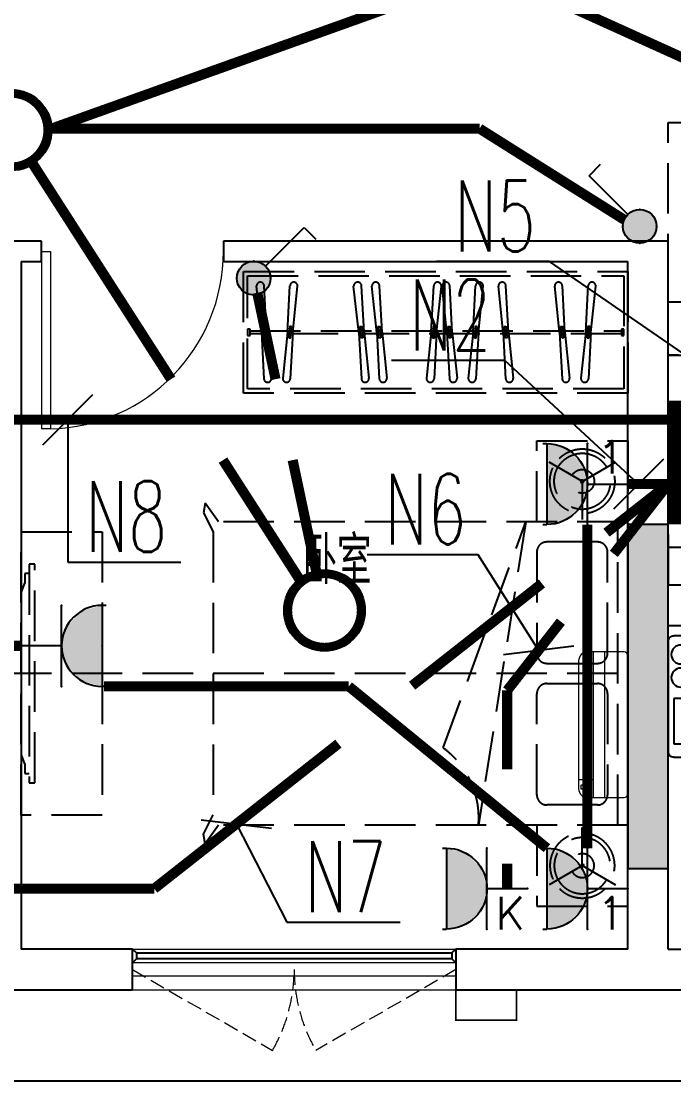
# Model space of a CAD drawing. Extents: x 3753737 to 4713801, y -857380 to 24339.
# Drawn here: x 4650049 to 4653276, y -797510 to -792271 of the extents above; entities that cross this region are included whole.
import ezdxf
from ezdxf.enums import TextEntityAlignment as Align

# ---------------------------------------------------------------- set-up
doc = ezdxf.new("R2010")
doc.units = 0
doc.header["$LTSCALE"] = 1000
doc.header["$MEASUREMENT"] = 0
doc.linetypes.add('A户型$0$DASH', pattern=[0.35, 0.25, -0.1])
doc.linetypes.add('DASH', pattern=[0.35, 0.25, -0.1])
doc.layers.get('0').update_dxf_attribs({"linetype": 'CONTINUOUS'})
for name, color, linetype in [('!!电气', 1, 'CONTINUOUS'), ('3-栏杆1', 252, 'CONTINUOUS'), ('5fur', 175, 'CONTINUOUS'), ('COLU', 7, 'CONTINUOUS'), ('DIM-照明', 7, 'CONTINUOUS'), ('EQUIP-插座', 3, 'CONTINUOUS'), ('EQUIP-照明', 3, 'CONTINUOUS'), ('EQUIP-箱柜', 3, 'CONTINUOUS'), ('LVTRY', 252, 'CONTINUOUS'), ('S-砼墙填充', 251, 'CONTINUOUS'), ('TEL_TEXT', 7, 'CONTINUOUS'), ('WALL', 252, 'CONTINUOUS'), ('WIRE-照明', 2, 'CONTINUOUS'), ('看线', 185, 'CONTINUOUS')]:
    doc.layers.add(name, color=color, linetype=linetype)
for name, color, linetype, lineweight in [('PUB_TEXT', 7, 'CONTINUOUS', 20), ('WINDOW', 146, 'CONTINUOUS', 20), ('平面-空调预留孔', 252, 'CONTINUOUS', 15), ('粉刷', 251, 'CONTINUOUS', 9)]:
    doc.layers.add(name, color=color, linetype=linetype, lineweight=lineweight)
doc.styles.add('_TCH_LABEL', font='COMPLEX', dxfattribs={"bigfont": 'GBCBIG'})
doc.styles.add('_TEL_DIM', font='SIMPLEX', dxfattribs={"width": 0.8, "height": 3.5, "bigfont": 'HZTXT'})
doc.styles.get("Standard").update_dxf_attribs({"font": 'gbenor.shx', "bigfont": 'gbcbig.shx'})

# ---------------------------------------------------------------- blocks, each defined once
blk = doc.blocks.new('A$C001338C2')
at = {"color": 8}
for p, q in [((844.9999883423079, 303.6000072514144), (54.99998834231155, 303.6000543390692)), ((109.0525457565491, 214.7673082745569), (109.0525510513944, 303.6000511174025)), ((-1.49359439092e-05, 248.6000576173246), (-2.84423585981e-05, 22.0000576172315)), ((899.9999715576414, 22.00000397306576), (899.9999850640525, 248.6000039731589)), ((21.99997024633922, 5.63059293199e-05), (877.9999702463392, 5.2843679441e-06))]:
    blk.add_line(p, q, dxfattribs=at)
at = {"color": 8, "lineweight": 5}
for p, q in [((864.5756734352908, 278.6904651548975), (144.4768629888749, 278.6905080761171)), ((144.4768629888749, 278.6905080761171), (144.4768622188567, 265.7722729386405)), ((387.0097734353949, 278.6904936200444), (144.4768629888749, 278.6905080761171)), ((144.4768629888749, 278.6905080761171), (144.4768614488676, 252.8539829386973)), ((144.4768622188567, 265.7722729386405), (864.5756726653053, 265.772230017421)), ((387.0097711254275, 239.935678482565), (387.0097734353949, 278.6904936200444)), ((864.5756734352908, 278.6904651548975), (622.0427234354138, 278.6904796109884)), ((622.0427234354138, 278.6904796109884), (622.04272112545, 239.935664473509)), ((864.5756718953162, 252.8539400174777), (864.5756734352908, 278.6904651548975)), ((864.5756726653053, 265.772230017421), (864.5756711253525, 239.9356500174181)), ((899.9999830474662, 214.7672611304297), (-1.69525337697e-05, 214.7673147745954)), ((144.4768606789075, 239.9356929386377), (144.4768614488676, 252.8539829386973)), ((144.4768614488676, 252.8539829386973), (864.5756718953162, 252.8539400174777)), ((864.5756711253525, 239.9356500174181), (144.4768606789075, 239.9356929386377)), ((622.04272112545, 239.935664473509), (387.0097711254275, 239.935678482565)), ((899.9999787804518, 143.1781611304468), (-2.12195482163e-05, 143.1782147746126))]:
    blk.add_line(p, q, dxfattribs=at)
at = {"color": 8}
for points in [[(73.08482630450817, 275.0144977724194), (56.77886350143308, 275.0144987443309, -0.414213562373095), (51.27886382925863, 280.5144990721565), (51.27886400034913, 283.3844664433818, -0.414213562373095), (56.77886432817468, 288.8844661155563), (73.08482713124977, 288.8844651436448, -0.4142135623732024), (78.58482680342422, 283.3844648158192), (78.58482663233372, 280.5144974445939, -0.414213562373095)], [(89.24090579471158, 226.3562818807586), (22.19125331861505, 226.3562858772129, -0.414213562372504), (16.6912536464406, 231.8562862050385), (16.69125431894281, 243.1390318179401, -0.414213562373095), (22.19125464676836, 248.6390314901146), (89.24090712286488, 248.6390274936603, -0.414213562373095), (94.74090679503934, 243.1390271658347), (94.74090612253713, 231.8562815529331, -0.414213562373095)]]:
    blk.add_lwpolyline(points, format="xyb", close=True, dxfattribs=at)
for centre, radius, start, end in [((54.99998506405609, 248.6000543390692), 55.0000000000001, 89.99999658490542, 179.9999965849054), ((844.9999850640525, 248.6000072514144), 55.0000000000001, 359.9999965849054, 89.99999658490542), ((21.9999715576414, 22.00005630592932), 22.00000000000004, 179.9999965849054, 269.9999965849054), ((877.9999715576414, 22.00000528436794), 22.00000000000004, 269.9999965849054, 359.9999965849054)]:
    blk.add_arc(centre, radius, start, end, dxfattribs=at)
blk = doc.blocks.new('ASDFSD')
at = {"layer": '3-栏杆1', "color": 5}
for p, q in [((681762.5879415963, 334937.5442401596), (681742.3193111992, 334955.3318184742)), ((681742.3193111992, 334955.3318184742), (681762.5879414161, 334937.5442403179)), ((681762.5879414161, 334937.5442403179), (681762.5879414133, 334908.2619604596)), ((683322.0506670028, 334937.4781505512), (681762.5879414163, 334937.5226424761)), ((683322.0506668226, 334937.5442278689), (683342.3192972196, 334955.3318061834)), ((683342.3192972196, 334955.3318061834), (683322.0506670028, 334937.5442280272)), ((683322.0506670028, 334937.5442280272), (683322.0506670056, 334908.2619481689)), ((681742.3193347491, 334888.4150854239), (681762.5879414133, 334908.2619604596)), ((681762.5879414135, 334908.2403724216), (683322.0506670056, 334908.1959003614)), ((683322.0506670056, 334908.2619481689), (683342.3192736697, 334888.4150731332)), ((683342.3192736697, 334888.4150731332), (683322.0506670056, 334908.2619481689))]:
    blk.add_line(p, q, dxfattribs=at)
blk = doc.blocks.new('RECTANG')
for p, q in [((1.00000000000004, 1.00000000000004), (0, 1.00000000000004)), ((0, 1.00000000000004), (0, 0)), ((1.00000000000004, 0), (1.00000000000004, 1.00000000000004)), ((0, 0), (1.00000000000004, 0))]:
    blk.add_line(p, q)
blk = doc.blocks.new('洗衣机')
at = {"layer": 'LVTRY'}
for p, q in [((3791567.361739737, 243472.1311109139), (3791020.978428917, 243472.1311109139)), ((3791116.547650196, 243472.1311109139), (3791116.547650196, 242871.5050683203)), ((3790993.746954995, 243444.5237557961), (3790993.746954995, 242899.1124234381)), ((3791594.59321366, 242899.1124234381), (3791594.59321366, 243444.5237557961)), ((3791198.977629842, 243412.6941587822), (3791474.884451542, 243412.6941587822)), ((3791145.054954439, 242982.4807401235), (3791145.054954439, 243358.0271784722)), ((3791528.807126945, 243358.0271784722), (3791528.807126945, 242982.4807401235)), ((3791474.884451542, 242927.8137598135), (3791198.977629842, 242927.8137598135)), ((3791020.978428917, 242871.5050683203), (3791567.361739737, 242871.5050683203))]:
    blk.add_line(p, q, dxfattribs=at)
at = {"layer": 'LVTRY', "extrusion": (0, 0, -1)}
for centre, major_axis, ratio, start_param, end_param in [((3791020.978428917, 243444.5237557961), (-1.908531711022078e-08, 27.60735511779785), 0.9863847444471043, -1.570796326112996, 7.008549296472211e-10), ((3791567.361739737, 243444.5237557961), (-5.264563262736361e-09, 27.60735511779785), 0.9863847444471043, 1.933262439024475e-10, 1.570796326982994), ((3791055.147302595, 243379.8474220779), (-1.532403957494624e-08, 46.92390957762836), 0.9863847444493448, 3.141592653920872, 9.424777961100459), ((3791198.977629842, 243358.0271784722), (4.764609934498854e-09, 54.66698031005217), 0.9863847444472746, 4.712388980298719, 6.283185307091227), ((3791474.884451542, 243358.0271784722), (-4.76474120185596e-09, 54.66698031005217), 0.9863847444472746, 8.836242848531128e-11, 1.57079632688087), ((3791055.147302595, 243265.6659087724), (-1.532403957494624e-08, 46.92390957762836), 0.9863847444493448, 3.141592653920872, 9.424777961100459), ((3791198.977629842, 242982.4807401235), (-6.265914279833452e-09, 54.66698031005218), 0.9863847444472746, 3.141592653705994, 4.712388980497749), ((3791474.884451542, 242982.4807401235), (6.265651745155644e-09, 54.66698031005217), 0.986384744447275, 1.570796326681842, 3.141592653473596), ((3791020.978428917, 242899.1124234381), (1.908525212675288e-08, 27.60735511779785), 0.9863847444471043, 3.14159265288894, 4.712388979702792), ((3791567.361739737, 242899.1124234381), (5.264433297526799e-09, 27.60735511779784), 0.9863847444471044, 1.570796326606803, 3.141592653396471)]:
    blk.add_ellipse(centre, major_axis=major_axis, ratio=ratio, start_param=start_param, end_param=end_param, dxfattribs=at)
at = {"layer": 'LVTRY', "xscale": 63.25620569481588, "yscale": 224.5369532744355, "zscale": 64.12934308941763, "rotation": 180}
blk.add_blockref('RECTANG', (3791085.200501846, 243162.4333077016), dxfattribs=at)
blk = doc.blocks.new('dfgdfgsf')
at = {"layer": '5fur', "color": 252, "linetype": 'A户型$0$DASH'}
for p, q in [((2089579.320053869, -1254062.702910487), (2089555.506096121, -1253834.669318532)), ((2089605.33681067, -1254060.649655245), (2089593.085703414, -1253831.703517444)), ((2089708.697907737, -1254060.649655245), (2089720.949014992, -1253831.703517444)), ((2089734.714664537, -1254062.702910487), (2089758.528622285, -1253834.669318532)), ((2090061.529171934, -1254062.596194317), (2090035.720924661, -1253834.669318532)), ((2090087.55163921, -1254060.649655245), (2090075.300531955, -1253831.703517444)), ((2090150.034882049, -1254062.702910487), (2090126.220924301, -1253834.669318532)), ((2090176.05163885, -1254060.649655245), (2090163.800531594, -1253831.703517444)), ((2090419.697910768, -1254060.649655245), (2090431.949018023, -1253831.703517444)), ((2090445.714667568, -1254062.702910487), (2090469.528625316, -1253834.669318532)), ((2090497.150839113, -1254062.702910487), (2090473.336881365, -1253834.669318532)), ((2090523.167595914, -1254060.649655245), (2090510.916488658, -1253831.703517444)), ((2090626.52869298, -1254060.649655245), (2090638.779800236, -1253831.703517444)), ((2090652.545449781, -1254062.702910487), (2090676.359407529, -1253834.669318532)), ((2090775.237752914, -1254062.595872173), (2090751.423795166, -1253834.562280218)), ((2090801.254200029, -1254060.649655245), (2090789.003092773, -1253831.703517444)), ((2091054.022614687, -1254062.702910487), (2091030.208656939, -1253834.669318532)), ((2091080.039371488, -1254060.649655245), (2091067.788264232, -1253831.703517444)), ((2091183.400468555, -1254060.649655245), (2091195.65157581, -1253831.703517444)), ((2091209.417225355, -1254062.702910487), (2091233.231183103, -1253834.669318532)), ((2089523.574584608, -1254047.189162439), (2089511.574584608, -1254047.189162439)), ((2089511.574584608, -1254047.189162439), (2089511.574584608, -1254077.189162439)), ((2089523.574584608, -1254077.189162439), (2089523.574584608, -1254047.189162439)), ((2091359.574587578, -1254069.689162439), (2089523.574584608, -1254069.689162439)), ((2089579.320053869, -1254062.702910487), (2089591.571161125, -1254291.649048288)), ((2089605.336321197, -1254060.640508084), (2089629.144756408, -1254288.683721677)), ((2089708.697907737, -1254060.649655245), (2089684.883949989, -1254288.6832472)), ((2089734.714664537, -1254062.702910487), (2089722.463557282, -1254291.649048288)), ((2090061.534882409, -1254062.702910487), (2090073.785989665, -1254291.649048288)), ((2090087.55163921, -1254060.649655245), (2090111.365596958, -1254288.6832472)), ((2090150.034882049, -1254062.702910487), (2090162.285989305, -1254291.649048288)), ((2090176.05163885, -1254060.649655245), (2090199.865596598, -1254288.6832472)), ((2090419.697910768, -1254060.649655245), (2090395.88395302, -1254288.6832472)), ((2090445.714667568, -1254062.702910487), (2090433.463560313, -1254291.649048288)), ((2090497.150839113, -1254062.702910487), (2090509.401946369, -1254291.649048288)), ((2090523.167595914, -1254060.649655245), (2090546.981553662, -1254288.6832472)), ((2090626.52869298, -1254060.649655245), (2090602.714735232, -1254288.6832472)), ((2090652.545449781, -1254062.702910487), (2090640.294342525, -1254291.649048288)), ((2090775.237443228, -1254062.702910487), (2090787.488550484, -1254291.649048288)), ((2090801.254200029, -1254060.649655245), (2090825.068157777, -1254288.6832472)), ((2091054.022614687, -1254062.702910487), (2091066.273721943, -1254291.649048288)), ((2091080.039371488, -1254060.649655245), (2091103.853329236, -1254288.6832472)), ((2091183.400468555, -1254060.649655245), (2091159.586510807, -1254288.6832472)), ((2091209.417225355, -1254062.702910487), (2091197.1661181, -1254291.649048288)), ((2091371.574587578, -1254047.189162439), (2091359.574587578, -1254047.189162439)), ((2091359.574587578, -1254047.189162439), (2091359.574587578, -1254077.189162439)), ((2091371.574587578, -1254077.189162439), (2091371.574587578, -1254047.189162439)), ((2089511.574584608, -1254077.189162439), (2089523.574584608, -1254077.189162439)), ((2091359.574587578, -1254077.189162439), (2091371.574587578, -1254077.189162439)), ((2090941.574587254, -1254998.492976898), (2090941.574587254, -1254598.492976898)), ((2090941.574587254, -1254598.492976898), (2091391.574587254, -1254598.492976898)), ((2091391.574587254, -1254598.492976898), (2091391.574587254, -1254998.492976898)), ((2091175.822544973, -1254803.832287776), (2091002.879944764, -1254703.983830991)), ((2091157.326629535, -1254803.832287776), (2091330.269229745, -1254703.983830991)), ((2091166.574587254, -1254787.814355141), (2091166.574587254, -1254987.511268711)), ((2089301.232741714, -1254906.833987629), (2089293.993514472, -1254953.86293334)), ((2089301.232741714, -1254906.833987629), (2089293.993514472, -1254953.86293334)), ((2089366.739680178, -1254998.492976898), (2089301.232741714, -1254906.833987629)), ((2089366.739680178, -1254998.492976898), (2089301.232741714, -1254906.833987629)), ((2089293.993514472, -1254953.86293334), (2089341.574587254, -1255048.972454325)), ((2089293.993514472, -1254953.86293334), (2089341.574587254, -1255048.972454325)), ((2091391.574587254, -1254998.492976898), (2089366.739680178, -1254998.492976898)), ((2090478.140397684, -1256116.465254222), (2090886.881066664, -1254998.492976898)), ((2090886.881066664, -1254998.492976898), (2090652.901174343, -1256498.492976898)), ((2091391.574587254, -1254998.492976898), (2090941.574587254, -1254998.492976898)), ((2091341.574587254, -1256498.492976899), (2091341.574587254, -1254998.492976898)), ((2091391.574587254, -1256498.492976899), (2091391.574587254, -1254998.492976898)), ((2089341.574587254, -1255048.972454325), (2089341.574587254, -1256448.013499471)), ((2089341.574587254, -1255048.972454325), (2089341.574587254, -1256448.013499471)), ((2091341.576148126, -1255748.492976886), (2088341.574587415, -1255748.492976886)), ((2089293.993514472, -1256543.123020456), (2089341.574587254, -1256448.013499471)), ((2089293.993514472, -1256543.123020456), (2089341.574587254, -1256448.013499471)), ((2089366.739680178, -1256498.492976898), (2089301.232741714, -1256590.151966167)), ((2089366.739680178, -1256498.492976898), (2089301.232741714, -1256590.151966167)), ((2091391.574587254, -1256498.492976898), (2089366.739680178, -1256498.492976898)), ((2091391.574587254, -1256498.492976898), (2089366.739680178, -1256498.492976898)), ((2091391.574587281, -1256498.492976898), (2090941.574587281, -1256498.492976898)), ((2090941.574587281, -1256498.492976898), (2090941.574587281, -1256898.492976898)), ((2091166.574587281, -1256709.171598655), (2091166.574587281, -1256509.474685085)), ((2091391.574587281, -1256898.492976898), (2091391.574587281, -1256498.492976898)), ((2089301.232741714, -1256590.151966167), (2089293.993514472, -1256543.123020456)), ((2089301.232741714, -1256590.151966167), (2089293.993514472, -1256543.123020456)), ((2091175.822545, -1256693.15366602), (2091002.879944791, -1256793.002122805)), ((2091157.326629562, -1256693.15366602), (2091330.269229772, -1256793.002122805)), ((2090941.574587281, -1256898.492976898), (2091391.574587281, -1256898.492976898))]:
    blk.add_line(p, q, dxfattribs=at)
at = {"layer": '5fur', "color": 252, "linetype": 'A户型$0$DASH', "extrusion": (0.6772810679795163, -0.7357243743118248, 0)}
for p, q in [((2088431.268094579, -1255208.493039111), (2088431.267706287, -1256288.493038897)), ((2088459.850297133, -1255208.493099511), (2088431.268094579, -1255208.493039111)), ((2088459.849908408, -1256288.493099511), (2088459.850297133, -1255208.493099511)), ((2088409.674264355, -1255253.741871238), (2088409.674199425, -1255298.990739802)), ((2088431.26803007, -1255253.741908537), (2088409.674264355, -1255253.741871238)), ((2088409.674199425, -1255298.990739802), (2088391.574587398, -1255344.239583172)), ((2088391.574587398, -1255344.239583172), (2088391.574587433, -1256152.746370591)), ((2088391.574587433, -1256152.746370591), (2088409.67407045, -1256197.995264666)), ((2088409.67407045, -1256197.995264666), (2088409.674005941, -1256243.244133877)), ((2088409.674005941, -1256243.244133877), (2088431.267771656, -1256243.244170811)), ((2088431.267706287, -1256288.493038897), (2088459.849908408, -1256288.493099511))]:
    blk.add_line(p, q, dxfattribs=at)
at = {"layer": '5fur', "color": 252, "linetype": 'A户型$0$DASH'}
for points in [[(2091591.540163053, -1254175.039719756), (2091591.540163053, -1253025.039719979), (2091991.540163053, -1253025.039719979), (2091991.540163053, -1254175.039719756)], [(2089491.574584608, -1254362.189162448), (2089491.574584608, -1253762.18916243), (2091391.574587578, -1253762.18916243), (2091391.574587578, -1254362.189162448)], [(2089511.574584608, -1254342.189162448), (2089511.574584608, -1253782.18916243), (2091371.574587578, -1253782.18916243), (2091371.574587578, -1254342.189162448)], [(2089590.240644119, -1254090.612964485), (2089585.67544807, -1254032.767455083), (2089594.347654578, -1254032.083040281), (2089598.912850627, -1254089.928549683)], [(2089723.794074287, -1254090.612964485), (2089728.359270336, -1254032.767455083), (2089719.687063828, -1254032.083040281), (2089715.121867779, -1254089.928549683)], [(2090072.45547266, -1254090.612964485), (2090067.890276611, -1254032.767455083), (2090076.562483119, -1254032.083040281), (2090081.127679167, -1254089.928549683)], [(2090160.9554723, -1254090.612964485), (2090156.39027625, -1254032.767455083), (2090165.062482758, -1254032.083040281), (2090169.627678807, -1254089.928549683)], [(2090434.794077318, -1254090.612964485), (2090439.359273368, -1254032.767455083), (2090430.68706686, -1254032.083040281), (2090426.12187081, -1254089.928549683)], [(2090508.071429363, -1254090.612964485), (2090503.506233314, -1254032.767455083), (2090512.178439822, -1254032.083040281), (2090516.743635871, -1254089.928549683)], [(2090641.62485953, -1254090.612964485), (2090646.19005558, -1254032.767455083), (2090637.517849072, -1254032.083040281), (2090632.952653023, -1254089.928549683)], [(2090786.158033479, -1254090.612964485), (2090781.592837429, -1254032.767455083), (2090790.265043937, -1254032.083040281), (2090794.830239986, -1254089.928549683)], [(2091064.943204937, -1254090.612964485), (2091060.378008889, -1254032.767455083), (2091069.050215397, -1254032.083040281), (2091073.615411445, -1254089.928549683)], [(2091198.496635105, -1254090.612964485), (2091203.061831154, -1254032.767455083), (2091194.389624646, -1254032.083040281), (2091189.824428597, -1254089.928549683)], [(2091591.540163037, -1255125.039605072), (2091591.540163037, -1254175.039719756), (2091791.540163053, -1254175.039719756), (2091791.540163053, -1255125.039605072)], [(2088391.574587415, -1255048.492976886), (2088791.574587415, -1255048.492976886), (2088791.574587415, -1256448.492976886), (2088391.574587415, -1256448.492976886)]]:
    blk.add_lwpolyline(points, close=True, dxfattribs=at)
blk.add_lwpolyline([(2089523.574584608, -1254054.689162455), (2091359.574587578, -1254054.689162455)], dxfattribs=at)
for points, const_width in [([(2091046.351137544, -1254729.081935845), (2091002.879944763, -1254703.983830991)], 8.888888888888888), ([(2091286.798036963, -1254729.081935845), (2091330.269229744, -1254703.983830991)], 8.88888888888889), ([(2091166.574587254, -1254937.315059004), (2091166.574587254, -1254987.511268711)], 8.88888888888889), ([(2091166.574587281, -1256559.670894793), (2091166.574587281, -1256509.474685085)], 8.88888888888889), ([(2091046.351137571, -1256767.904017951), (2091002.87994479, -1256793.002122805)], 8.888888888888888), ([(2091286.79803699, -1256767.904017951), (2091330.269229771, -1256793.002122805)], 8.88888888888889)]:
    blk.add_lwpolyline(points, dxfattribs=dict(at, const_width=const_width))
for points in [[(2091241.574587254, -1255098.492976899), (2090991.574587254, -1255098.492976899, 0.4142135623731003), (2090941.574587254, -1255148.492976899), (2090941.574587254, -1255648.492976899, 0.4142135623730904), (2090991.574587254, -1255698.492976899), (2091241.574587254, -1255698.492976899, 0.4142135623730999), (2091291.574587254, -1255648.492976899), (2091291.574587254, -1255148.492976899, 0.4142135623730897)], [(2091241.574587254, -1256398.492976898), (2090991.574587254, -1256398.492976898, -0.4142135623731003), (2090941.574587254, -1256348.492976898), (2090941.574587254, -1255848.492976899, -0.4142135623730904), (2090991.574587254, -1255798.492976899), (2091241.574587254, -1255798.492976899, -0.4142135623730999), (2091291.574587254, -1255848.492976899), (2091291.574587254, -1256348.492976898, -0.4142135623730897)]]:
    blk.add_lwpolyline(points, format="xyb", close=True, dxfattribs=at)
for centre, radius, start, end in [((2089574.295899767, -1253833.186417988), 18.84219772992773, 4.512458059346007, 184.512458059346), ((2089739.738818638, -1253833.186417988), 18.84219772992773, 355.4875419406532, 175.487541940654), ((2090055.58230029, -1253834.101224039), 19.86347544868245, 6.93304115633882, 181.6375109857776), ((2090145.010727948, -1253833.186417988), 18.84219772992773, 4.512458059346007, 184.512458059346), ((2090450.738821669, -1253833.186417988), 18.84219772992773, 355.4875419406532, 175.487541940654), ((2090492.126685012, -1253833.186417988), 18.84219772992773, 4.512458059346007, 184.512458059346), ((2090657.569603883, -1253833.186417988), 18.84219772992773, 355.4875419406532, 175.487541940654), ((2090770.213598812, -1253833.079379674), 18.84219772992773, 4.512458059346007, 184.512458059346), ((2091048.998460586, -1253833.186417988), 18.84219772992773, 4.512458059346007, 184.512458059346), ((2091214.441379456, -1253833.186417988), 18.84219772992773, 355.4875419406532, 175.487541940654), ((2089610.360964771, -1254290.166147745), 18.84219772992773, 184.512458059346, 4.512458059346007), ((2089703.673753635, -1254290.166147745), 18.84219772992773, 175.487541940654, 355.4875419406532), ((2090092.575793312, -1254290.166147745), 18.84219772992773, 184.512458059346, 4.512458059346007), ((2090181.075792952, -1254290.166147745), 18.84219772992773, 184.512458059346, 4.512458059346007), ((2090414.673756666, -1254290.166147745), 18.84219772992773, 175.487541940654, 355.4875419406532), ((2090528.191750015, -1254290.166147745), 18.84219772992773, 184.512458059346, 4.512458059346007), ((2090621.504538879, -1254290.166147745), 18.84219772992773, 175.487541940654, 355.4875419406532), ((2090806.27835413, -1254290.166147745), 18.84219772992773, 184.512458059346, 4.512458059346007), ((2091085.06352559, -1254290.166147745), 18.84219772992773, 184.512458059346, 4.512458059346007), ((2091178.376314453, -1254290.166147745), 18.84219772992773, 175.487541940654, 355.4875419406532), ((2090226.530072896, -1256462.55236493), 427.8832127323752, 355.1816886111465, 53.98230722894739)]:
    blk.add_arc(centre, radius, start, end, dxfattribs=at)
for major_axis, ratio, start_param, end_param in [((-113.2638872716998, 113.2638872716998), 0.9999999999997511, 4.712388980384682, 10.99557428756427), ((-98.16203563551878, 98.16203563551878), 0.999999999998388, 4.712388980384681, 10.99557428756427), ((-41.53009199966709, 41.53009199966709), 0.9999999999975253, 4.71238898038469, 10.99557428756428)]:
    blk.add_ellipse((2091166.574587254, -1254798.492976898), major_axis=major_axis, ratio=ratio, start_param=start_param, end_param=end_param, dxfattribs=at)
at = {"layer": '5fur', "color": 252, "linetype": 'A户型$0$DASH', "extrusion": (0, 0, -0.9999999999999998)}
blk.add_ellipse((2091166.574587281, -1256698.492976898), major_axis=(-113.2638872716998, -113.2638872716998), ratio=0.9999999999997511, start_param=4.712388980384682, end_param=10.99557428756427, dxfattribs=at)
at = {"layer": '5fur', "color": 252, "linetype": 'A户型$0$DASH', "extrusion": (0, 0, -1)}
for major_axis, ratio, start_param, end_param in [((-98.16203563551879, -98.16203563551876), 0.999999999998388, 4.712388980384681, 10.99557428756427), ((-41.53009199966709, -41.53009199966709), 0.9999999999975253, 4.71238898038469, 10.99557428756428)]:
    blk.add_ellipse((2091166.574587281, -1256698.492976898), major_axis=major_axis, ratio=ratio, start_param=start_param, end_param=end_param, dxfattribs=at)
blk = doc.blocks.new('GDGDGRD')
at = {"layer": 'S-砼墙填充'}
h = blk.add_hatch(color=252, dxfattribs=at)
h.dxf.hatch_style = 1
h.paths.add_polyline_path([(436416.5442748284, 288315.3630931432), (436416.5442743464, 288565.3638601754), (436416.5442743464, 288765.3638601754), (436416.5442741448, 288515.3630931432), (436416.5442745481, 288815.3646272075), (436216.5442748922, 288815.3646272075), (436216.544275146, 287115.363093024), (436416.5442748205, 287115.363093024)])
at = {"layer": 'COLU', "color": 252}
blk.add_lwpolyline([(436416.5442748284, 288315.3630931432), (436416.5442743464, 288565.3638601754), (436416.5442743464, 288765.3638601754), (436416.5442741448, 288515.3630931432), (436416.5442745481, 288815.3646272075), (436216.5442748922, 288815.3646272075), (436216.544275146, 287115.363093024), (436416.5442748205, 287115.363093024), (436416.5442748284, 288315.3630931432)], close=True, dxfattribs=at)
blk = doc.blocks.new('$WINLIB2D$00000001')
at = {"color": 0}
for points in [[(-0.4999999999999964, 0.5000000000000142), (-0.4999999999999964, -0.4999999999999858)], [(-0.4999999999999964, 0.5000000000000142), (0.5000000000000036, 0.5000000000000142)], [(0.5000000000000036, -0.4999999999999858), (0.5000000000000036, 0.5000000000000142)], [(0.5000000000000036, 0.1666666666666714), (-0.4999999999999964, 0.1666666666666714)], [(0.5000000000000036, -0.1666666666666572), (-0.4999999999999964, -0.1666666666666572)], [(-0.4999999999999964, -0.4999999999999858), (0.5000000000000036, -0.4999999999999858)]]:
    blk.add_lwpolyline(points, dxfattribs=at)
blk = doc.blocks.new('$DorLib2D$00000001')
for p, q in [((0.45, 0.9750000000000001), (0.5000000000000002, 0.9750000000000001)), ((0.45, 0), (0.45, 0.9750000000000001)), ((0.5, 0), (0.5, 0.9750000000000001)), ((0.5, 0), (0.45, 0))]:
    blk.add_line(p, q)
at = {"lineweight": 13}
blk.add_arc((0.475, 0), 0.975, 91.4692835813538, 180, dxfattribs=at)
blk = doc.blocks.new('A$C100F5A36')
at = {"color": 252, "const_width": 8}
blk.add_lwpolyline([(26852.46589639876, -18982.40043916367), (26852.46589639876, -19132.40043916367), (26552.46589639876, -19132.40043916367), (26552.46589639504, -18982.39992546034)], dxfattribs=at)
at = {"layer": 'WALL', "color": 252}
for p, q in [((24502.45448842742, -15282.39990993159), (24302.46589793551, -15282.39990992774)), ((24502.45448842549, -15382.39990993159), (24502.45448842742, -15282.39990993159)), ((27602.46590067801, -15282.39990999138), (25402.45448842742, -15282.39990994894)), ((25402.45448842742, -15282.39990994894), (25402.45448842549, -15382.39990994895)), ((27602.46590088663, -16982.39991768032), (27602.46590067801, -15282.39990999138)), ((24402.46589793358, -15382.39990992967), (24502.45448842549, -15382.39990993159)), ((24402.46589793358, -15382.39990992967), (24402.46589793358, -18782.39992476231)), ((25402.45448842549, -15382.39990994895), (27402.4659006903, -15382.39990998752)), ((27402.46590089891, -17082.39991769444), (27402.4659006903, -15382.39990998752)), ((28352.45448436216, -16982.3999176665), (27602.46590088663, -16982.39991768032)), ((27402.46590086461, -18782.39992476231), (27402.46590089891, -17082.39991768015)), ((27602.4659008969, -17182.39991768033), (28352.45448436584, -17182.39991766651)), ((27602.46590086462, -18782.39992476232), (27602.4659008969, -17182.39991768033)), ((24952.46590581722, -18782.3999247623), (24402.46589793358, -18782.39992476231)), ((24952.46590581723, -18982.3999247623), (24952.46590581722, -18782.3999247623)), ((27402.46590086461, -18782.39992476231), (26552.46590581722, -18782.3999247623)), ((26552.46590581722, -18782.3999247623), (26552.46590581723, -18982.3999247623)), ((27602.46590086462, -18782.39992476232), (28252.44443543302, -18782.39992476231)), ((24302.46589793358, -18982.39992476231), (24952.46590581723, -18982.3999247623)), ((26552.46590581723, -18982.3999247623), (27502.46590086259, -18982.39992476231)), ((27502.46590086259, -18982.39992476231), (28152.46590083616, -18982.39992476238))]:
    blk.add_line(p, q, dxfattribs=at)
at = {"layer": 'WINDOW', "color": 252, "linetype": 'DASH', "ltscale": 0.3}
for points in [[(24952.46590575995, -18882.3999247622), (25645.28622879274, -19282.39992476418, 0.1316524975905399), (25752.465905766, -18882.39992475451)], [(26552.46590577252, -18882.3999247622), (25859.64558273926, -19282.39992476418, -0.1316524975905399), (25752.465905766, -18882.39992475451)]]:
    blk.add_lwpolyline(points, format="xyb", dxfattribs=at)
at = {"layer": '看线', "color": 252}
blk.add_lwpolyline([(14202.46591712767, -18232.39991673001), (14202.46592108952, -19432.39991605002), (34552.46690135682, -19432.39991605002), (34552.46170119429, -17932.39991721977), (36802.46589077916, -17932.39992461284)], dxfattribs=at)
at = {"color": 252}
blk.add_blockref('GDGDGRD', (-408814.112811693, -305497.7630110036), dxfattribs=at)
at = {"color": 252, "xscale": -1}
blk.add_blockref('ASDFSD', (708294.7852170095, -353737.7317438088), dxfattribs=at)
at = {"layer": 'WINDOW', "color": 252}
blk.add_blockref('dfgdfgsf', (-2063989.108700188, 1238329.789241821), dxfattribs=at)
at = {"layer": 'WINDOW', "color": 252, "xscale": 900, "yscale": 900, "zscale": 900, "rotation": 179.9999999988952}
blk.add_blockref('$DorLib2D$00000001', (24952.45448842645, -15332.39990994028), dxfattribs=at)
at = {"layer": 'WINDOW', "color": 252, "xscale": 1600, "yscale": -200, "zscale": 1600}
blk.add_blockref('$WINLIB2D$00000001', (25752.46590581723, -18882.39992476231), dxfattribs=at)
at = {"layer": '平面-空调预留孔', "color": 252, "xscale": 0.800000000046565, "yscale": 0.800000000046565, "zscale": 0.800000000046565, "rotation": 90.00000023343011}
blk.add_blockref('A$C001338C2', (27402.27455887524, -18032.39988764166), dxfattribs=at)
at = {"layer": '粉刷', "color": 252}
blk.add_blockref('洗衣机', (-3763391.281049435, -260704.8010990142), dxfattribs=at)
at = {"layer": 'PUB_TEXT', "color": 252}
blk.add_text('卧室', height=236.3120567375886, dxfattribs=at).set_placement((25794.43943358166, -16977.61706210417))
blk = doc.blocks.new('$equip$00001150')
at = {"const_width": 0.1}
blk.add_lwpolyline([(-0.4500000000007276, 0, 1), (0.4500000000007276, 0, 1)], format="xyb", close=True, dxfattribs=at)
blk.add_circle((0, 0), 0.5)
at = {"flags": 9}
blk.add_attdef('A', (0, 0), '', height=2e-05, dxfattribs=at)
blk = doc.blocks.new('$equip$00001962')
for p, q in [((0.1473139127519971, 0.3556472460822988), (0.625000000003638, 0.8333333333339397)), ((0.625000000003638, 0.8333333333339397), (0.7664213562420628, 0.6919119770955149))]:
    blk.add_line(p, q)
blk.add_circle((3.637978807091713e-12, 0.2083333333339397), 0.2083333333334168)
for p in [(1.091393642127514e-11, 0.4166666666660603), (-0.2083333333284827, 0.2083333333375776), (0.2083333333393966, 0.2083333333375776), (1.091393642127514e-11, 0)]:
    blk.add_point(p)
for points in [[(3.637978807091713e-12, 0.4166666666660603), (3.637978807091713e-12, 0.4166666666660603), (-0.1041666666642413, 0.3887552924552438), (0.1041666666715173, 0.3887552924552438)], [(-0.1804219591176661, 0.312500000001819), (0.1804219591249421, 0.312500000001819), (-0.2083333333284827, 0.2083333333339397), (0.2083333333357587, 0.2083333333339397)], [(-0.1041666666642413, 0.3887552924552438), (0.1041666666715173, 0.3887552924552438), (-0.1804219591176661, 0.312500000001819), (0.1804219591249421, 0.312500000001819)], [(-0.1804219591176661, 0.1041666666660603), (0.1804219591249421, 0.1041666666660603), (-0.2083333333284827, 0.2083333333339397), (0.2083333333357587, 0.2083333333339397)], [(-0.1041666666642413, 0.02791137421263556), (0.1041666666715173, 0.02791137421263556), (-0.1804219591176661, 0.1041666666660603), (0.1804219591249421, 0.1041666666660603)], [(3.637978807091713e-12, 1.818989403545856e-12), (3.637978807091713e-12, 1.818989403545856e-12), (-0.1041666666642413, 0.02791137421263556), (0.1041666666715173, 0.02791137421263556)]]:
    blk.add_solid(points)
at = {"layer": 'TEL_TEXT', "style": '_TEL_DIM', "flags": 1}
blk.add_attdef('A', text='', height=2e-05, dxfattribs=at).set_placement((0, 0), align=Align.MIDDLE_CENTER)
blk = doc.blocks.new('$equip$00001237')
for p, q in [((-0.5, 1.05000000000291), (-0.5, 1)), ((0.5, 1.05000000000291), (0.5, 1)), ((-0.5, 1), (0.5, 1)), ((0.5, 0.5), (-0.5, 0.5)), ((0, 0.5), (0, 0))]:
    blk.add_line(p, q)
blk.add_arc((0, 1), 0.500000000000025, 180, 0)
for p in [(0, 1), (-0.5, 0.5), (0.5, 0.5), (0, 0)]:
    blk.add_point(p)
for points in [[(0.4330127018911298, 0.75), (-0.4330127018911298, 0.75), (0.5, 1), (-0.5, 1)], [(0.25, 0.5669872981088702), (-0.25, 0.5669872981088702), (0.4330127018911298, 0.75), (-0.4330127018911298, 0.75)], [(0, 0.5), (0, 0.5), (0.25, 0.5669872981088702), (-0.25, 0.5669872981088702)]]:
    blk.add_solid(points)
at = {"flags": 9}
blk.add_attdef('A', (0, 0), '', height=2e-05, dxfattribs=at)
blk = doc.blocks.new('*X7')
at = {"color": 0}
for p, q in [((-250, 32.84271247461896), (-82.84271247461896, 200)), ((-250, 68.19805153394634), (-118.1980515339463, 200)), ((-250, 103.5533905932737), (-153.5533905932737, 200)), ((-250, 138.9087296526011), (-188.9087296526011, 200)), ((-250, 174.2640687119285), (-224.2640687119285, 200)), ((-247.4873734152916, 0), (-47.48737341529158, 200)), ((-212.1320343559642, 0), (-12.13203435596424, 200)), ((-176.7766952966369, 0), (23.22330470336314, 200)), ((-141.4213562373095, 0), (58.57864376269053, 200)), ((-106.0660171779821, 0), (93.93398282201788, 200)), ((-70.71067811865474, 0), (129.2893218813453, 200)), ((-35.35533905932737, 0), (164.6446609406726, 200)), ((0, 0), (200, 200)), ((35.35533905932737, 0), (235.3553390593274, 200)), ((70.71067811865474, 0), (250, 179.2893218813453)), ((106.0660171779821, 0), (250, 143.9339828220179)), ((141.4213562373095, 0), (250, 108.5786437626905)), ((176.7766952966369, 0), (250, 73.22330470336315)), ((212.1320343559642, 0), (250, 37.86796564403577)), ((247.4873734152916, 0), (250, 2.512626584708425))]:
    blk.add_line(p, q, dxfattribs=at)
blk = doc.blocks.new('$equip$00001421')
for p, q in [((0.75, 0.5999999999985448), (-0.75, 0.5999999999985448)), ((-0.75, 0.5999999999985448), (-0.75, 0)), ((0.75, 0), (0.75, 0.5999999999985448)), ((-0.75, 0), (0.75, 0))]:
    blk.add_line(p, q)
at = {"const_width": 0.6000000000000001}
blk.add_lwpolyline([(-0.75, 0.2999999999992724), (0.75, 0.2999999999992724)], dxfattribs=at)
for p in [(0, 0.5999999999985448), (-0.75, 0.2999999999992724), (0.75, 0.2999999999992724), (0, 0)]:
    blk.add_point(p)
at = {"xscale": 0.00300000000061118, "yscale": 0.00300000000061118, "zscale": 0.00300000000061118}
blk.add_blockref('*X7', (0, 0), dxfattribs=at)
at = {"style": '_TCH_LABEL', "flags": 9}
blk.add_attdef('A', (0, 0), '', height=2e-05, dxfattribs=at)
blk = doc.blocks.new('$equip$00001764')
for p, q in [((-0.5, 1.049999999999272), (-0.5, 1)), ((0.5, 1.049999999999272), (0.5, 1)), ((-0.5, 1), (0.5, 1)), ((0.5, 0.5), (-0.5, 0.5)), ((0, 0.5), (0, 0))]:
    blk.add_line(p, q)
blk.add_arc((0, 1), 0.500000000000025, 180, 0)
for p in [(-0.5, 0.5), (0.5, 0.5), (0, 0)]:
    blk.add_point(p)
for points in [[(0.4330127018911298, 0.75), (-0.4330127018911298, 0.75), (0.5, 1), (-0.5, 1)], [(0.25, 0.5669872981052322), (-0.25, 0.5669872981052322), (0.4330127018911298, 0.75), (-0.4330127018911298, 0.75)], [(0, 0.5), (0, 0.5), (0.25, 0.5669872981052322), (-0.25, 0.5669872981052322)]]:
    blk.add_solid(points)
at = {"color": 7, "style": '_TEL_DIM'}
blk.add_attdef('$TEXT$', text='', height=0.4, dxfattribs=at).set_placement((0.3030595533709857, 0.2110205339395179), align=Align.MIDDLE_CENTER)
at = {"color": 7, "style": '_TEL_DIM', "flags": 1}
blk.add_attdef('A', text='', height=2e-05, dxfattribs=at).set_placement((0, 0), align=Align.MIDDLE_CENTER)

msp = doc.modelspace()

# ---------------------------------------------------------------- block references
at = {"layer": '!!电气'}
msp.add_blockref('A$C100F5A36', (4625646.165886384, -778077.1780669868), dxfattribs=at)

# ---------------------------------------------------------------- next in the draw order: linework, layer by layer
at = {"layer": 'DIM-照明', "color": 2}
for p, q in [((4650155.321554405, -794365.0052375935), (4650402.80892782, -794117.5178641782)), ((4653225.155471718, -794435.7878166303), (4652977.668098332, -794683.2751900762)), ((4652433.952326184, -795402.0213713982), (4652781.325764066, -795359.2230693888)), ((4650938.951864501, -796219.4434184947), (4651286.487953624, -796260.9002244223))]:
    msp.add_line(p, q, dxfattribs=at)
for points in [[(4652661.855455136, -793459.5779770613), (4652102.855455136, -793459.5779770613)], [(4653448.631786888, -794001.432489041), (4652661.855455136, -793459.5779770613)], [(4652439.728439726, -793949.013232484), (4651880.728439726, -793949.013232484)], [(4653101.411785025, -794559.5315033533), (4652439.728439726, -793949.013232484)], [(4650279.065241112, -794241.2615508859), (4650279.065241112, -794945.3000427193)], [(4652308.025770427, -794909.1201729884), (4651759.692437094, -794909.1201729884)], [(4652607.639045125, -795380.6222203935), (4652308.025770427, -794909.1201729884)], [(4650279.065241112, -794945.3000427193), (4650838.065241112, -794945.3000427193)], [(4651112.719909063, -796240.1718214585), (4651363.000187266, -796725.2337435798)], [(4651363.000187266, -796725.2337435798), (4651922.000187266, -796725.2337435798)]]:
    msp.add_lwpolyline(points, dxfattribs=at)
at = {"layer": 'WIRE-照明', "color": 2, "linetype": 'Continuous', "const_width": 50}
for points in [[(4652473.430654284, -792068.5452166018), (4654163.451643547, -792833.9833313194)], [(4650198.482734744, -792802.4634679311), (4652085.334062301, -792126.9869467362)], [(4650198.482734744, -792802.4634679311), (4652315.197830601, -792802.4634679311)], [(4652315.197830601, -792802.4634679311), (4653030.967005035, -793252.8549954155)], [(4650789.660991153, -794041.2615508353), (4650106.688810067, -792977.8599550724)], [(4651215.880414555, -793613.8217668298), (4651217.772956396, -793622.7555297846)], [(4651217.772956396, -793622.7555297846), (4651306.429904385, -794041.2615508353)], [(4653248.597349234, -794241.2615508859), (4647623.169254228, -794241.2615508859)], [(4651423.668286341, -795028.4238227799), (4651046.561933769, -794441.2615508353)], [(4651391.166508665, -794441.2615508353), (4651507.183314968, -794988.9200629368)], [(4652943.264574671, -794799.8066985081), (4653248.597349232, -794559.5554292365)], [(4652979.372343182, -794904.4184512876), (4653248.597349232, -794559.5315033351)], [(4653048.611183729, -794559.5315033598), (4653248.597349232, -794559.5315033351)], [(4653248.597349232, -794559.5315033351), (4653248.631786857, -794559.5315033351)], [(4653248.597349232, -794559.5554292365), (4653248.631786857, -794559.5315033351)], [(4652848.633490741, -796359.5472172541), (4652848.611183729, -794759.5315033598)], [(4651440.605319965, -795054.7951290908), (4651434.541520262, -795045.3536694513)], [(4651981.832439534, -795556.3101269968), (4652623.897787135, -795051.1006389607)], [(4652451.961189657, -795580.0511710092), (4652717.607673332, -795239.7484393534)], [(4649848.671522327, -795359.5762406241), (4650048.631784311, -795359.5779916632)], [(4650458.62182139, -795559.5779916632), (4651668.621714418, -795559.5779916632)], [(4651668.621714418, -795559.5779916632), (4652648.633490741, -796359.5472172541)], [(4652451.961189657, -795969.6277213485), (4652451.961189657, -795580.0511710092)], [(4650706.829126381, -796559.5472172541), (4651617.440524789, -795843.0321146906)], [(4652451.961189657, -796559.5472172541), (4652451.961189657, -796435.9098818542)], [(4647745.281771077, -796559.5472172541), (4650706.829126381, -796559.5472172541)]]:
    msp.add_lwpolyline(points, dxfattribs=at)

# ---------------------------------------------------------------- next in the draw order: block references
at = {"layer": 'EQUIP-插座', "color": 2, "yscale": 400, "zscale": 400, "rotation": 270}
for p, xscale in [((4653248.631786888, -793659.5795112583), -400), ((4650048.62182139, -795359.5779916632), 400)]:
    msp.add_blockref('$equip$00001237', p, dxfattribs=dict(at, xscale=xscale))
at = {"layer": 'EQUIP-插座', "color": 4}
ref = msp.add_blockref('$equip$00001764', (4653048.611183729, -794559.5315033598), dxfattribs=dict(at, xscale=-400, yscale=400, zscale=400, rotation=90))
ref.add_attrib('$TEXT$', '1', dxfattribs={"layer": '0', "color": 7, "height": 160, "style": '_TEL_DIM'}).set_placement((4652964.202970153, -794427.0896883176), align=Align.MIDDLE_CENTER)
at = {"layer": 'EQUIP-插座', "color": 2}
ref = msp.add_blockref('$equip$00001764', (4652551.961189657, -796559.5472172541), dxfattribs=dict(at, xscale=-400, yscale=400, zscale=400, rotation=90))
ref.add_attrib('$TEXT$', 'K', dxfattribs={"layer": '0', "color": 7, "height": 160, "style": '_TEL_DIM'}).set_placement((4652467.552976081, -796680.7710386021), align=Align.MIDDLE_CENTER)
at = {"layer": 'EQUIP-插座', "color": 4}
ref = msp.add_blockref('$equip$00001764', (4653048.633490741, -796559.5472172541), dxfattribs=dict(at, xscale=-400, yscale=400, zscale=400, rotation=90))
ref.add_attrib('$TEXT$', '1', dxfattribs={"layer": '0', "color": 7, "height": 160, "style": '_TEL_DIM'}).set_placement((4652964.225277166, -796680.7710386026), align=Align.MIDDLE_CENTER)
at = {"layer": 'EQUIP-照明', "color": 2, "xscale": 400, "yscale": 400, "zscale": 400}
for name, p in [('$equip$00001150', (4649998.609315534, -792809.5779808105)), ('$equip$00001962', (4651198.620374871, -793624.9863165149)), ('$equip$00001150', (4651548.631785735, -795184.5779896125))]:
    msp.add_blockref(name, p, dxfattribs=at)
at = {"layer": 'EQUIP-照明', "color": 2, "xscale": 400, "yscale": 400, "zscale": 400, "rotation": 90}
msp.add_blockref('$equip$00001962', (4653191.047015917, -793285.3263971421), dxfattribs=at)
at = {"layer": 'EQUIP-箱柜', "color": 2, "xscale": 400, "yscale": 400, "zscale": 400, "rotation": 269.9999999997592}
msp.add_blockref('$equip$00001421', (4653248.597349233, -794453.3591477016), dxfattribs=at)

# ---------------------------------------------------------------- next in the draw order: texts
at = {"layer": 'DIM-照明', "color": 7, "style": '_TEL_DIM', "width": 0.6400000000000001}
for s, p in [('N5', (4652190.355455136, -793409.5779770613)), ('N2', (4651968.228439726, -793899.013232484)), ('N6', (4651847.192437094, -794859.1201729884)), ('N8', (4650366.565241112, -794895.3000427193)), ('N7', (4651450.500187266, -796675.2337435798))]:
    msp.add_text(s, height=350, dxfattribs=at).set_placement(p)

doc.saveas('drawing.dxf')
